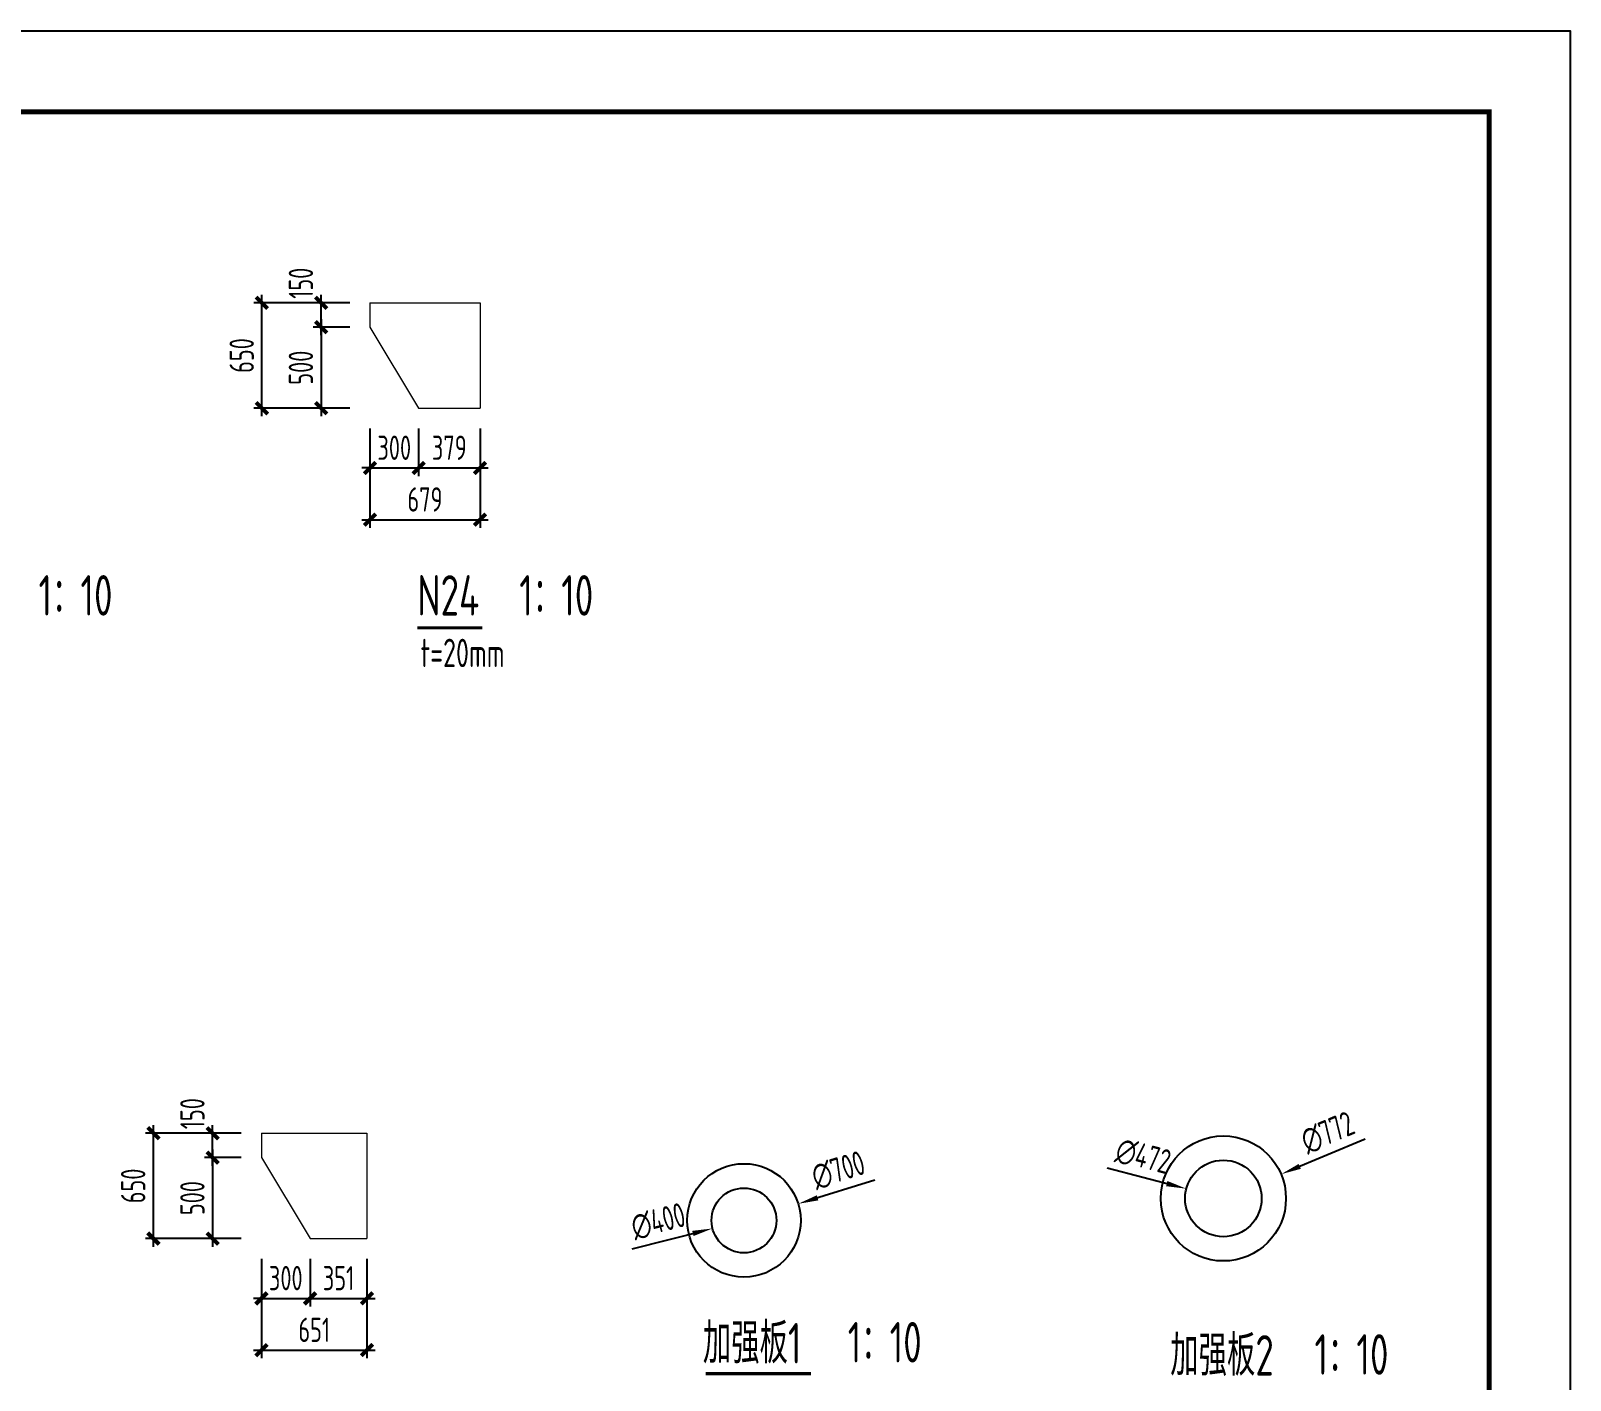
# Model space of a CAD drawing. Extents: x -2876908 to 633791, y -1383861 to 872234.
# Drawn here: x 50800 to 145767, y -1290675 to -1207416 of the extents above; entities that cross this region are included whole.
import ezdxf
from ezdxf.enums import TextEntityAlignment as Align

# ---------------------------------------------------------------- set-up
doc = ezdxf.new("R2010")
doc.units = 0
doc.header["$LTSCALE"] = 5
doc.header["$MEASUREMENT"] = 0
doc.layers.get('0').update_dxf_attribs({"linetype": 'CONTINUOUS', "lineweight": 25})
doc.layers.get('DEFPOINTS').update_dxf_attribs({"color": 35, "linetype": 'CONTINUOUS', "lineweight": 13})
for name, color, linetype, lineweight in [('1粗实线', 1, 'CONTINUOUS', 30), ('5标注', 3, 'CONTINUOUS', 15), ('6文本', 7, 'CONTINUOUS', 15), ('8轮廓线', 4, 'CONTINUOUS', 15), ('DIM', 3, 'CONTINUOUS', 0), ('HFZT', 5, 'CONTINUOUS', 15)]:
    doc.layers.add(name, color=color, linetype=linetype, lineweight=lineweight)
doc.layers.add('M_Dim', color=3, linetype='CONTINUOUS')
doc.layers.add('M_Prof', color=2, linetype='CONTINUOUS')
doc.styles.add('TSSD_Dimension', font='tssdeng.shx', dxfattribs={"width": 0.7, "bigfont": 'hztxt.shx'})
doc.styles.add('TSSD_NORM', font='tssdeng.shx', dxfattribs={"width": 0.7, "bigfont": 'hztxt.shx'})
doc.dimstyles.new('TSAN_100_100', dxfattribs={"dimtxt": 300, "dimasz": 100, "dimexe": 100, "dimexo": 250, "dimgap": 100, "dimtad": 2, "dimzin": 0, "dimdsep": 46, "dimtxsty": 'TSSD_Dimension', "dimblk": 'CLOSEDBLANK', "dimblk1": 'CLOSEDBLANK', "dimblk2": 'CLOSEDBLANK', "dimcen": 0, "dimdle": 100, "dimclrt": 7, "dimadec": 0, "dimazin": 0, "dimtfac": 1, "dimtdec": 0, "dimtix": 1, "dimtmove": 2, "dimatfit": 3, "dimldrblk": 'CLOSEDBLANK', "dimfxl": 1, "dimtolj": 1, "dimtzin": 0, "dimarcsym": 0})
doc.dimstyles.new('TSSD_100_100', dxfattribs={"dimtxt": 300, "dimasz": 100, "dimexe": 100, "dimexo": 250, "dimgap": 100, "dimtad": 1, "dimdec": 0, "dimzin": 0, "dimdsep": 46, "dimtxsty": 'TSSD_Dimension', "dimblk": 'ARCHTICK', "dimblk1": 'ARCHTICK', "dimblk2": 'ARCHTICK', "dimcen": 0, "dimdle": 100, "dimclrt": 7, "dimadec": 0, "dimazin": 0, "dimtfac": 1, "dimtdec": 0, "dimtix": 1, "dimtmove": 2, "dimatfit": 3, "dimfxl": 1, "dimtolj": 1, "dimtzin": 0, "dimarcsym": 0})

# ---------------------------------------------------------------- blocks, each defined once
blk = doc.blocks.new('施工设计图框')
at = {"color": 7, "linetype": 'Continuous'}
blk.add_lwpolyline([(-395.5, -13.5), (-395.5, 283.5), (24.5, 283.5), (24.5, -13.5), (-395.5, -13.5)], dxfattribs=at)
at = {"layer": '1粗实线', "color": 7, "linetype": 'Continuous', "const_width": 0.6}
blk.add_lwpolyline([(-370.5, -3.5), (-370.5, 273.5), (14.5, 273.5), (14.5, -3.5), (-370.5, -3.5)], dxfattribs=at)
at = {"layer": 'HFZT', "color": 2, "style": 'TSSD_NORM', "width": 0.7}
for tag, height, p in [('比例尺', 2.5, (7.25, 17.5)), ('图号', 2.5, (-20.49, 3.5)), ('日期', 2.5, (7.25, 3.5)), ('图名', 4, (-76.24, 0.75))]:
    blk.add_attdef(tag, text='', height=height, dxfattribs=at).set_placement(p, align=Align.MIDDLE)
blk = doc.blocks.new('_ClosedBlank')
at = {"color": 0}
blk.add_lwpolyline([(0, 0, 0, 0.658, 0), (-2.5, 0, 0.658, 0.658, 0)], format="xyseb", dxfattribs=at)
blk = doc.blocks.new('*D1494')
at = {"layer": 'DEFPOINTS', "color": 0, "transparency": 16777216}
for p in [(98141, -1279790), (91448, -1281842)]:
    blk.add_point(p, dxfattribs=at)
at = {"layer": 'DIM', "color": 0, "lineweight": -2, "transparency": 16777216}
blk.add_line((102871, -1278338), (98619, -1279643), dxfattribs=at)
at = {"layer": 'DIM', "color": 0, "lineweight": -2, "transparency": 16777216, "xscale": 500, "yscale": 500, "zscale": 500, "rotation": 197.0530631725166}
blk.add_blockref('_ClosedBlank', (98141, -1279790), dxfattribs=at)
at = {"layer": 'DIM', "color": 7, "transparency": 16777216, "insert": (100617, -1277722), "char_height": 1500, "attachment_point": 5, "rotation": 17.05306, "style": 'TSSD_Dimension'}
blk.add_mtext('\\A1;∅700', dxfattribs=at)
blk = doc.blocks.new('*D1495')
at = {"layer": 'DEFPOINTS', "color": 0, "transparency": 16777216}
for p in [(96732, -1280320), (92857, -1281311)]:
    blk.add_point(p, dxfattribs=at)
at = {"layer": 'DIM', "color": 0, "lineweight": -2, "transparency": 16777216}
blk.add_line((87906, -1282577), (92372, -1281435), dxfattribs=at)
at = {"layer": 'DIM', "color": 0, "lineweight": -2, "transparency": 16777216, "xscale": 500, "yscale": 500, "zscale": 500, "rotation": 14.34491942090521}
blk.add_blockref('_ClosedBlank', (92857, -1281311), dxfattribs=at)
at = {"layer": 'DIM', "color": 7, "transparency": 16777216, "insert": (89509, -1280877), "char_height": 1500, "attachment_point": 5, "rotation": 14.34492, "style": 'TSSD_Dimension'}
blk.add_mtext('\\A1;∅400', dxfattribs=at)
blk = doc.blocks.new('_ArchTick')
at = {"color": 0, "linetype": 'ByBlock', "const_width": 0.5}
blk.add_lwpolyline([(-0.71, -0.71), (0.71, 0.71)], dxfattribs=at)
blk = doc.blocks.new('*D1517')
at = {"layer": 'DEFPOINTS', "color": 0, "transparency": 16777216}
for p in [(68714, -1224203), (71723, -1224203), (71723, -1225703)]:
    blk.add_point(p, dxfattribs=at)
at = {"layer": 'DIM', "color": 0, "lineweight": -2, "transparency": 16777216}
for p, q in [((68714, -1226203), (68714, -1223703)), ((70473, -1224203), (68214, -1224203)), ((70473, -1225703), (68214, -1225703))]:
    blk.add_line(p, q, dxfattribs=at)
at = {"layer": 'DIM', "color": 0, "lineweight": -2, "transparency": 16777216, "xscale": 500, "yscale": 500, "zscale": 500}
for p, rotation in [((68714, -1224203), 90), ((68714, -1225703), 270)]:
    blk.add_blockref('_ArchTick', p, dxfattribs=dict(at, rotation=rotation))
at = {"layer": 'DIM', "color": 7, "transparency": 16777216, "insert": (67464, -1222993), "char_height": 1500, "attachment_point": 5, "rotation": 90, "style": 'TSSD_Dimension'}
blk.add_mtext('\\A1;150', dxfattribs=at)
blk = doc.blocks.new('*D1518')
at = {"layer": 'DEFPOINTS', "color": 0, "transparency": 16777216}
for p in [(71723, -1225703), (68714, -1230703), (71723, -1230703)]:
    blk.add_point(p, dxfattribs=at)
at = {"layer": 'DIM', "color": 0, "lineweight": -2, "transparency": 16777216}
for p, q in [((70473, -1225703), (68214, -1225703)), ((68714, -1225203), (68714, -1231203)), ((70473, -1230703), (68214, -1230703))]:
    blk.add_line(p, q, dxfattribs=at)
at = {"layer": 'DIM', "color": 0, "lineweight": -2, "transparency": 16777216, "xscale": 500, "yscale": 500, "zscale": 500}
for p, rotation in [((68714, -1225703), 90), ((68714, -1230703), 270)]:
    blk.add_blockref('_ArchTick', p, dxfattribs=dict(at, rotation=rotation))
at = {"layer": 'DIM', "color": 7, "transparency": 16777216, "insert": (67464, -1228203), "char_height": 1500, "attachment_point": 5, "rotation": 90, "style": 'TSSD_Dimension'}
blk.add_mtext('\\A1;500', dxfattribs=at)
blk = doc.blocks.new('*D1519')
at = {"layer": 'DEFPOINTS', "color": 0, "transparency": 16777216}
for p in [(71723, -1230703), (74723, -1230703), (74723, -1234392)]:
    blk.add_point(p, dxfattribs=at)
at = {"layer": 'DIM', "color": 0, "lineweight": -2, "transparency": 16777216}
for p, q in [((71723, -1231953), (71723, -1234892)), ((74723, -1231953), (74723, -1234892)), ((71723, -1234392), (71223, -1234392)), ((71723, -1234392), (74723, -1234392)), ((74723, -1234392), (75223, -1234392))]:
    blk.add_line(p, q, dxfattribs=at)
at = {"layer": 'DIM', "color": 0, "lineweight": -2, "transparency": 16777216, "xscale": 500, "yscale": 500, "zscale": 500}
blk.add_blockref('_ArchTick', (71723, -1234392), dxfattribs=at)
at = {"layer": 'DIM', "color": 0, "lineweight": -2, "transparency": 16777216, "xscale": 500, "yscale": 500, "zscale": 500, "rotation": 180}
blk.add_blockref('_ArchTick', (74723, -1234392), dxfattribs=at)
at = {"layer": 'DIM', "color": 7, "transparency": 16777216, "insert": (73223, -1233142), "char_height": 1500, "attachment_point": 5, "style": 'TSSD_Dimension'}
blk.add_mtext('\\A1;300', dxfattribs=at)
blk = doc.blocks.new('*D1520')
at = {"layer": 'DEFPOINTS', "color": 0, "transparency": 16777216}
for p in [(74723, -1230703), (78513, -1230703), (78513, -1234392)]:
    blk.add_point(p, dxfattribs=at)
at = {"layer": 'DIM', "color": 0, "lineweight": -2, "transparency": 16777216}
for p, q in [((74723, -1231953), (74723, -1234892)), ((78513, -1231953), (78513, -1234892)), ((74223, -1234392), (79013, -1234392))]:
    blk.add_line(p, q, dxfattribs=at)
at = {"layer": 'DIM', "color": 0, "lineweight": -2, "transparency": 16777216, "xscale": 500, "yscale": 500, "zscale": 500, "rotation": 180}
blk.add_blockref('_ArchTick', (74723, -1234392), dxfattribs=at)
at = {"layer": 'DIM', "color": 0, "lineweight": -2, "transparency": 16777216, "xscale": 500, "yscale": 500, "zscale": 500}
blk.add_blockref('_ArchTick', (78513, -1234392), dxfattribs=at)
at = {"layer": 'DIM', "color": 7, "transparency": 16777216, "insert": (76618, -1233142), "char_height": 1500, "attachment_point": 5, "style": 'TSSD_Dimension'}
blk.add_mtext('\\A1;379', dxfattribs=at)
blk = doc.blocks.new('*D1521')
at = {"layer": 'DEFPOINTS', "color": 0, "transparency": 16777216}
for p in [(71723, -1230703), (78513, -1230703), (78513, -1237582)]:
    blk.add_point(p, dxfattribs=at)
at = {"layer": 'DIM', "color": 0, "lineweight": -2, "transparency": 16777216}
for p, q in [((71723, -1231953), (71723, -1238082)), ((78513, -1231953), (78513, -1238082)), ((71223, -1237582), (79013, -1237582))]:
    blk.add_line(p, q, dxfattribs=at)
at = {"layer": 'DIM', "color": 0, "lineweight": -2, "transparency": 16777216, "xscale": 500, "yscale": 500, "zscale": 500, "rotation": 180}
blk.add_blockref('_ArchTick', (71723, -1237582), dxfattribs=at)
at = {"layer": 'DIM', "color": 0, "lineweight": -2, "transparency": 16777216, "xscale": 500, "yscale": 500, "zscale": 500}
blk.add_blockref('_ArchTick', (78513, -1237582), dxfattribs=at)
at = {"layer": 'DIM', "color": 7, "transparency": 16777216, "insert": (75118, -1236332), "char_height": 1500, "attachment_point": 5, "style": 'TSSD_Dimension'}
blk.add_mtext('\\A1;679', dxfattribs=at)
blk = doc.blocks.new('*D1522')
at = {"layer": 'DEFPOINTS', "color": 0, "transparency": 16777216}
for p in [(65061, -1224203), (70473, -1224203), (70473, -1230703)]:
    blk.add_point(p, dxfattribs=at)
at = {"layer": 'DIM', "color": 0, "lineweight": -2, "transparency": 16777216}
for p, q in [((65061, -1231203), (65061, -1223703)), ((69223, -1224203), (64561, -1224203)), ((69223, -1230703), (64561, -1230703))]:
    blk.add_line(p, q, dxfattribs=at)
at = {"layer": 'DIM', "color": 0, "lineweight": -2, "transparency": 16777216, "xscale": 500, "yscale": 500, "zscale": 500}
for p, rotation in [((65061, -1224203), 90), ((65061, -1230703), 270)]:
    blk.add_blockref('_ArchTick', p, dxfattribs=dict(at, rotation=rotation))
at = {"layer": 'DIM', "color": 7, "transparency": 16777216, "insert": (63811, -1227453), "char_height": 1500, "attachment_point": 5, "rotation": 90, "style": 'TSSD_Dimension'}
blk.add_mtext('\\A1;650', dxfattribs=at)
blk = doc.blocks.new('*D1727')
at = {"layer": 'DEFPOINTS', "color": 0, "transparency": 16777216}
for p in [(127930, -1277965), (120811, -1280952)]:
    blk.add_point(p, dxfattribs=at)
at = {"layer": 'DIM', "color": 0, "lineweight": -2, "transparency": 16777216}
blk.add_line((133109, -1275793), (128391, -1277772), dxfattribs=at)
at = {"layer": 'DIM', "color": 0, "lineweight": -2, "transparency": 16777216, "xscale": 500, "yscale": 500, "zscale": 500, "rotation": 202.761894122197}
blk.add_blockref('_ClosedBlank', (127930, -1277965), dxfattribs=at)
at = {"layer": 'DIM', "color": 7, "transparency": 16777216, "insert": (130805, -1275404), "char_height": 1500, "attachment_point": 5, "rotation": 22.76189, "style": 'TSSD_Dimension'}
blk.add_mtext('\\A1;∅772', dxfattribs=at)
blk = doc.blocks.new('*D1728')
at = {"layer": 'DEFPOINTS', "color": 0, "transparency": 16777216}
for p in [(122088, -1278860), (126653, -1280058)]:
    blk.add_point(p, dxfattribs=at)
at = {"layer": 'DIM', "color": 0, "lineweight": -2, "transparency": 16777216}
blk.add_line((117194, -1277575), (121604, -1278733), dxfattribs=at)
at = {"layer": 'DIM', "color": 0, "lineweight": -2, "transparency": 16777216, "xscale": 500, "yscale": 500, "zscale": 500, "rotation": 345.2943984689164}
blk.add_blockref('_ClosedBlank', (122088, -1278860), dxfattribs=at)
at = {"layer": 'DIM', "color": 7, "transparency": 16777216, "insert": (119420, -1276867), "char_height": 1500, "attachment_point": 5, "rotation": 345.2944, "style": 'TSSD_Dimension'}
blk.add_mtext('\\A1;∅472', dxfattribs=at)
blk = doc.blocks.new('*D1748')
at = {"layer": 'DEFPOINTS', "color": 0, "transparency": 16777216}
for p in [(62020, -1275438), (65030, -1275438), (65030, -1276938)]:
    blk.add_point(p, dxfattribs=at)
at = {"layer": 'DIM', "color": 0, "lineweight": -2, "transparency": 16777216}
for p, q in [((62020, -1277438), (62020, -1274938)), ((63780, -1275438), (61520, -1275438)), ((63780, -1276938), (61520, -1276938))]:
    blk.add_line(p, q, dxfattribs=at)
at = {"layer": 'DIM', "color": 0, "lineweight": -2, "transparency": 16777216, "xscale": 500, "yscale": 500, "zscale": 500}
for p, rotation in [((62020, -1275438), 90), ((62020, -1276938), 270)]:
    blk.add_blockref('_ArchTick', p, dxfattribs=dict(at, rotation=rotation))
at = {"layer": 'DIM', "color": 7, "transparency": 16777216, "insert": (60770, -1274228), "char_height": 1500, "attachment_point": 5, "rotation": 90, "style": 'TSSD_Dimension'}
blk.add_mtext('\\A1;150', dxfattribs=at)
blk = doc.blocks.new('*D1749')
at = {"layer": 'DEFPOINTS', "color": 0, "transparency": 16777216}
for p in [(65030, -1276938), (62020, -1281938), (65030, -1281938)]:
    blk.add_point(p, dxfattribs=at)
at = {"layer": 'DIM', "color": 0, "lineweight": -2, "transparency": 16777216}
for p, q in [((63780, -1276938), (61520, -1276938)), ((62020, -1276438), (62020, -1282438)), ((63780, -1281938), (61520, -1281938))]:
    blk.add_line(p, q, dxfattribs=at)
at = {"layer": 'DIM', "color": 0, "lineweight": -2, "transparency": 16777216, "xscale": 500, "yscale": 500, "zscale": 500}
for p, rotation in [((62020, -1276938), 90), ((62020, -1281938), 270)]:
    blk.add_blockref('_ArchTick', p, dxfattribs=dict(at, rotation=rotation))
at = {"layer": 'DIM', "color": 7, "transparency": 16777216, "insert": (60770, -1279438), "char_height": 1500, "attachment_point": 5, "rotation": 90, "style": 'TSSD_Dimension'}
blk.add_mtext('\\A1;500', dxfattribs=at)
blk = doc.blocks.new('*D1750')
at = {"layer": 'DEFPOINTS', "color": 0, "transparency": 16777216}
for p in [(65030, -1281938), (68030, -1281938), (68030, -1285626)]:
    blk.add_point(p, dxfattribs=at)
at = {"layer": 'DIM', "color": 0, "lineweight": -2, "transparency": 16777216}
for p, q in [((65030, -1283188), (65030, -1286126)), ((68030, -1283188), (68030, -1286126)), ((65030, -1285626), (64530, -1285626)), ((65030, -1285626), (68030, -1285626)), ((68030, -1285626), (68530, -1285626))]:
    blk.add_line(p, q, dxfattribs=at)
at = {"layer": 'DIM', "color": 0, "lineweight": -2, "transparency": 16777216, "xscale": 500, "yscale": 500, "zscale": 500}
blk.add_blockref('_ArchTick', (65030, -1285626), dxfattribs=at)
at = {"layer": 'DIM', "color": 0, "lineweight": -2, "transparency": 16777216, "xscale": 500, "yscale": 500, "zscale": 500, "rotation": 180}
blk.add_blockref('_ArchTick', (68030, -1285626), dxfattribs=at)
at = {"layer": 'DIM', "color": 7, "transparency": 16777216, "insert": (66530, -1284376), "char_height": 1500, "attachment_point": 5, "style": 'TSSD_Dimension'}
blk.add_mtext('\\A1;300', dxfattribs=at)
blk = doc.blocks.new('*D1751')
at = {"layer": 'DEFPOINTS', "color": 0, "transparency": 16777216}
for p in [(68030, -1281938), (71540, -1281938), (71540, -1285626)]:
    blk.add_point(p, dxfattribs=at)
at = {"layer": 'DIM', "color": 0, "lineweight": -2, "transparency": 16777216}
for p, q in [((68030, -1283188), (68030, -1286126)), ((71540, -1283188), (71540, -1286126)), ((67530, -1285626), (72040, -1285626))]:
    blk.add_line(p, q, dxfattribs=at)
at = {"layer": 'DIM', "color": 0, "lineweight": -2, "transparency": 16777216, "xscale": 500, "yscale": 500, "zscale": 500, "rotation": 180}
blk.add_blockref('_ArchTick', (68030, -1285626), dxfattribs=at)
at = {"layer": 'DIM', "color": 0, "lineweight": -2, "transparency": 16777216, "xscale": 500, "yscale": 500, "zscale": 500}
blk.add_blockref('_ArchTick', (71540, -1285626), dxfattribs=at)
at = {"layer": 'DIM', "color": 7, "transparency": 16777216, "insert": (69785, -1284376), "char_height": 1500, "attachment_point": 5, "style": 'TSSD_Dimension'}
blk.add_mtext('\\A1;351', dxfattribs=at)
blk = doc.blocks.new('*D1752')
at = {"layer": 'DEFPOINTS', "color": 0, "transparency": 16777216}
for p in [(65030, -1281938), (71540, -1281938), (71540, -1288817)]:
    blk.add_point(p, dxfattribs=at)
at = {"layer": 'DIM', "color": 0, "lineweight": -2, "transparency": 16777216}
for p, q in [((65030, -1283188), (65030, -1289317)), ((71540, -1283188), (71540, -1289317)), ((64530, -1288817), (72040, -1288817))]:
    blk.add_line(p, q, dxfattribs=at)
at = {"layer": 'DIM', "color": 0, "lineweight": -2, "transparency": 16777216, "xscale": 500, "yscale": 500, "zscale": 500, "rotation": 180}
blk.add_blockref('_ArchTick', (65030, -1288817), dxfattribs=at)
at = {"layer": 'DIM', "color": 0, "lineweight": -2, "transparency": 16777216, "xscale": 500, "yscale": 500, "zscale": 500}
blk.add_blockref('_ArchTick', (71540, -1288817), dxfattribs=at)
at = {"layer": 'DIM', "color": 7, "transparency": 16777216, "insert": (68285, -1287567), "char_height": 1500, "attachment_point": 5, "style": 'TSSD_Dimension'}
blk.add_mtext('\\A1;651', dxfattribs=at)
blk = doc.blocks.new('*D1755')
at = {"layer": 'DEFPOINTS', "color": 0, "transparency": 16777216}
for p in [(58368, -1275438), (63780, -1275438), (63780, -1281938)]:
    blk.add_point(p, dxfattribs=at)
at = {"layer": 'DIM', "color": 0, "lineweight": -2, "transparency": 16777216}
for p, q in [((58368, -1282438), (58368, -1274938)), ((62530, -1275438), (57868, -1275438)), ((62530, -1281938), (57868, -1281938))]:
    blk.add_line(p, q, dxfattribs=at)
at = {"layer": 'DIM', "color": 0, "lineweight": -2, "transparency": 16777216, "xscale": 500, "yscale": 500, "zscale": 500}
for p, rotation in [((58368, -1275438), 90), ((58368, -1281938), 270)]:
    blk.add_blockref('_ArchTick', p, dxfattribs=dict(at, rotation=rotation))
at = {"layer": 'DIM', "color": 7, "transparency": 16777216, "insert": (57118, -1278688), "char_height": 1500, "attachment_point": 5, "rotation": 90, "style": 'TSSD_Dimension'}
blk.add_mtext('\\A1;650', dxfattribs=at)

msp = doc.modelspace()

# ---------------------------------------------------------------- linework, layer by layer
at = {"layer": '8轮廓线'}
for p, q in [((71723.442, -1224203.071), (71723.442, -1225703.071)), ((71723.442, -1224203.071), (78513.442, -1224203.071)), ((78513.442, -1224203.071), (78513.442, -1230703.071)), ((71723.442, -1225703.071), (74723.442, -1230703.071)), ((74723.442, -1230703.071), (78513.442, -1230703.071)), ((65029.767, -1275437.63), (65029.767, -1276937.63)), ((65029.767, -1275437.63), (71539.767, -1275437.63)), ((71539.767, -1275437.63), (71539.767, -1281937.63)), ((65029.767, -1276937.63), (68029.767, -1281937.63)), ((68029.767, -1281937.63), (71539.767, -1281937.63))]:
    msp.add_line(p, q, dxfattribs=at)
at = {"layer": 'M_Dim'}
for points in [[(74643.07, -1244253.137, 200, 200, 0), (78664.969, -1244253.137, 200, 200, 0)], [(92443.061, -1290278.1, 200, 200, 0), (98924.536, -1290278.1, 200, 200, 0)]]:
    msp.add_lwpolyline(points, format="xyseb", dxfattribs=at)
at = {"layer": 'M_Prof'}
for centre, radius in [((124370.37, -1279458.928), 3860), ((124370.37, -1279458.928), 2360), ((94794.51, -1280815.908), 3500), ((94794.51, -1280815.908), 2000)]:
    msp.add_circle(centre, radius, dxfattribs=at)

# ---------------------------------------------------------------- block references
at = {"xscale": 500, "yscale": 500, "zscale": 500}
msp.add_blockref('施工设计图框', (133519.11, -1349166.468), dxfattribs=at)

# ---------------------------------------------------------------- texts
at = {"layer": '5标注', "color": 7, "style": 'TSSD_NORM', "width": 0.7}
msp.add_text('t=20mm', height=1750, dxfattribs=at).set_placement((77436.735, -1245801.254), align=Align.MIDDLE)
at = {"layer": '6文本', "style": 'TSSD_NORM', "width": 0.7}
for s, p in [('1：10', (53561.997, -1242249.931)), ('N24', (76557.149, -1242249.931)), ('1：10', (83220.84, -1242249.931)), ('加强板1', (95300.914, -1288274.895)), ('1：10', (103480.407, -1288332.571)), ('加强板2', (124287.434, -1289027.27)), ('1：10', (132274.356, -1289084.946))]:
    msp.add_text(s, height=2500, dxfattribs=at).set_placement(p, align=Align.MIDDLE)

# ---------------------------------------------------------------- dimensions: what is measured, and where the dimension line sits
at = {"layer": 'DIM'}
for base, p1, p2, picture, middle in [((68713.786, -1224203.071), (71723.442, -1225703.071), (71723.442, -1224203.071), '*D1517', (67463.786, -1222993.456)), ((62020.111, -1275437.63), (65029.767, -1276937.63), (65029.767, -1275437.63), '*D1748', (60770.111, -1274228.015))]:
    dim = msp.add_linear_dim(base=base, p1=p1, p2=p2, angle=90, dimstyle='TSSD_100_100', override={"dimtxt": 1500, "dimasz": 500, "dimexe": 500, "dimexo": 1250, "dimgap": 500, "dimlfac": 0.1, "dimdle": 500}, dxfattribs=at)
    dim.commit()
    dim.dimension.update_dxf_attribs({"geometry": picture, "text_midpoint": middle, "dimtype": 160})
for base, p1, p2, picture, middle in [((65061.216, -1224203.071), (70473.442, -1230703.071), (70473.442, -1224203.071), '*D1522', (63811.216, -1227453.071)), ((68713.786, -1230703.071), (71723.442, -1225703.071), (71723.442, -1230703.071), '*D1518', (67463.786, -1228203.071)), ((58367.541, -1275437.63), (63779.767, -1281937.63), (63779.767, -1275437.63), '*D1755', (57117.541, -1278687.63)), ((62020.111, -1281937.63), (65029.767, -1276937.63), (65029.767, -1281937.63), '*D1749', (60770.111, -1279437.63))]:
    dim = msp.add_linear_dim(base=base, p1=p1, p2=p2, angle=90, dimstyle='TSSD_100_100', override={"dimtxt": 1500, "dimasz": 500, "dimexe": 500, "dimexo": 1250, "dimgap": 500, "dimlfac": 0.1, "dimdle": 500}, dxfattribs=at)
    dim.commit()
    dim.dimension.update_dxf_attribs({"geometry": picture, "text_midpoint": middle})
for base, p1, p2, picture, middle in [((74723.442, -1234391.845), (71723.442, -1230703.071), (74723.442, -1230703.071), '*D1519', (73223.442, -1233141.845)), ((78513.442, -1237582.379), (71723.442, -1230703.071), (78513.442, -1230703.071), '*D1521', (75118.442, -1236332.379)), ((78513.442, -1234391.845), (74723.442, -1230703.071), (78513.442, -1230703.071), '*D1520', (76618.442, -1233141.845)), ((68029.767, -1285626.404), (65029.767, -1281937.63), (68029.767, -1281937.63), '*D1750', (66529.767, -1284376.404)), ((71539.767, -1288816.938), (65029.767, -1281937.63), (71539.767, -1281937.63), '*D1752', (68284.767, -1287566.938)), ((71539.767, -1285626.404), (68029.767, -1281937.63), (71539.767, -1281937.63), '*D1751', (69784.767, -1284376.404))]:
    dim = msp.add_linear_dim(base=base, p1=p1, p2=p2, dimstyle='TSSD_100_100', override={"dimtxt": 1500, "dimasz": 500, "dimexe": 500, "dimexo": 1250, "dimgap": 500, "dimlfac": 0.1, "dimdle": 500}, dxfattribs=at)
    dim.commit()
    dim.dimension.update_dxf_attribs({"geometry": picture, "text_midpoint": middle})
for p1, p2, picture, middle in [((120810.984, -1280952.371), (127929.756, -1277965.484), '*D1727', (131288.351, -1276556.288)), ((126653.063, -1280058.02), (122087.677, -1278859.836), '*D1728', (119103.058, -1278076.524)), ((96732.154, -1280320.391), (92856.867, -1281311.426), '*D1495', (89818.839, -1282088.346))]:
    dim = msp.add_diameter_dim_2p(p1=p1, p2=p2, dimstyle='TSAN_100_100', override={"dimtxt": 1500, "dimasz": 500, "dimexe": 500, "dimexo": 1250, "dimgap": 500, "dimdec": 0, "dimlfac": 0.1, "dimtix": 0, "dimtofl": 0, "dimtmove": 0}, dxfattribs=at)
    dim.commit()
    dim.dimension.update_dxf_attribs({"geometry": picture, "text_midpoint": middle, "dimtype": 163})
dim = msp.add_diameter_dim_2p(p1=(91448.393, -1281842.309), p2=(98140.628, -1279789.508), dimstyle='TSAN_100_100', override={"dimtxt": 1500, "dimasz": 500, "dimexe": 500, "dimexo": 1250, "dimgap": 500, "dimdec": 0, "dimlfac": 0.1, "dimtix": 0, "dimtofl": 0, "dimtmove": 0}, dxfattribs=at)
dim.commit()
dim.dimension.update_dxf_attribs({"geometry": '*D1494', "text_midpoint": (100617.337, -1277722.308)})

doc.saveas('drawing.dxf')
